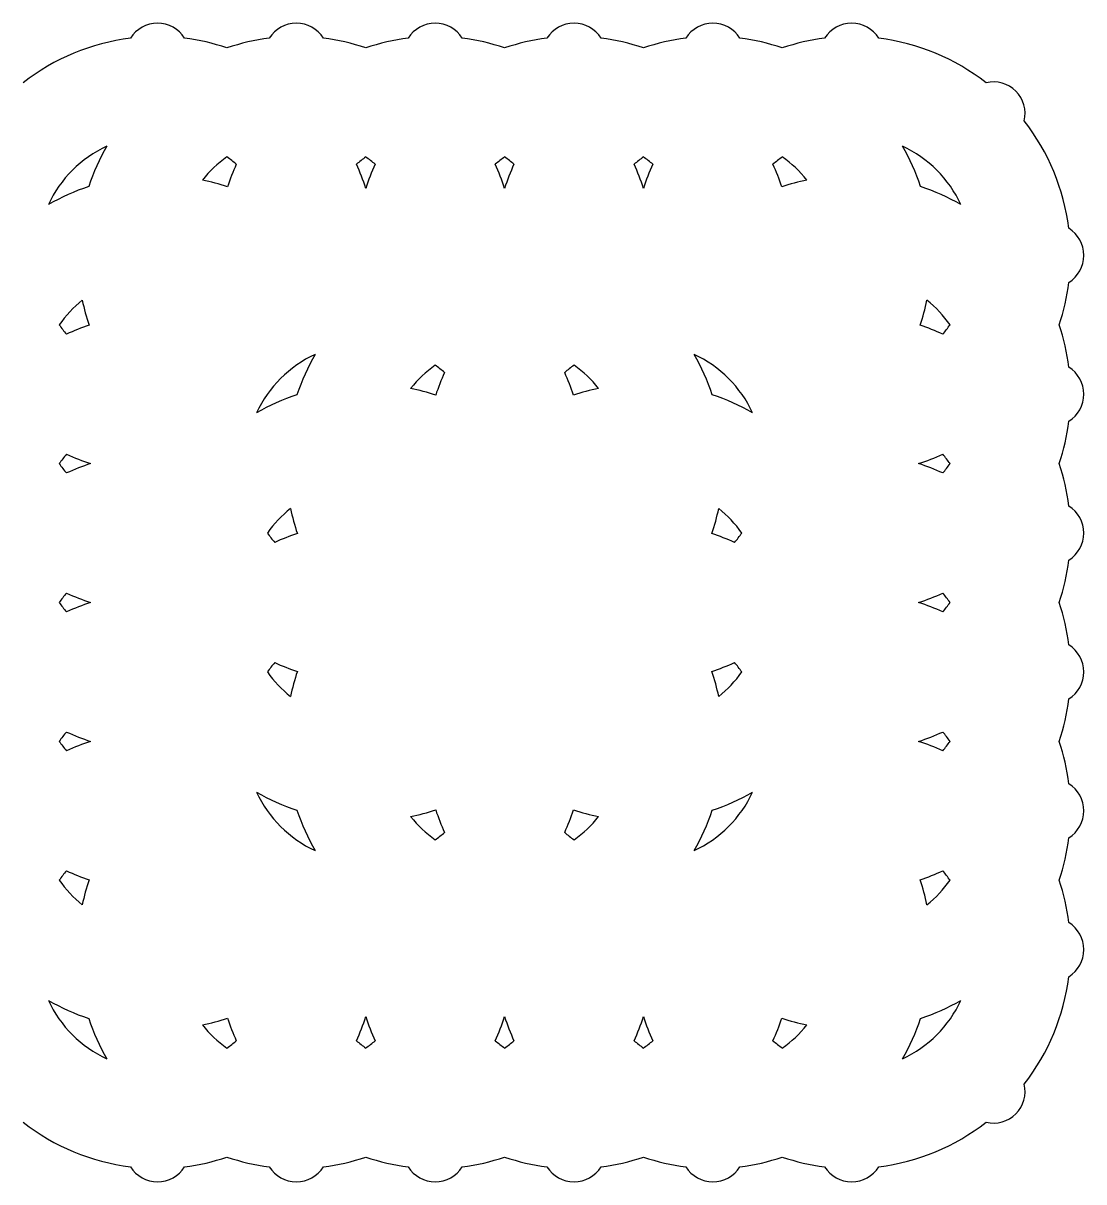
# Model space of a CAD drawing. Extents: x -292 to 350, y 432 to 626.
# Drawn here: x -38.8 to 133.8, y 435 to 623.5 of the extents above; entities that cross this region are included whole.
import ezdxf

# ---------------------------------------------------------------- set-up
doc = ezdxf.new("R2010")
doc.units = 0
doc.layers.get('0').update_dxf_attribs({"linetype": 'CONTINUOUS'})

msp = doc.modelspace()

# ---------------------------------------------------------------- linework, layer by layer
for centre, radius, start, end in [((-16.929418, 618.282873), 5.176594, 31.78809, 148.21191), ((5.656662, 618.282873), 5.176594, 31.78809, 148.21191), ((28.242742, 618.282873), 5.176594, 31.78809, 148.21191), ((50.828823, 618.282873), 5.176594, 31.78809, 148.21191), ((73.414903, 618.282873), 5.176594, 31.78809, 148.21191), ((96.000983, 618.282873), 5.176594, 31.78809, 148.21191), ((-16.929418, 585.696793), 35.58608, 97.102635, 127.897365), ((-16.929418, 585.696793), 35.58608, 71.497604, 82.897365), ((5.656662, 585.696793), 35.58608, 97.102635, 108.502396), ((5.656662, 585.696793), 35.58608, 71.497604, 82.897365), ((28.242742, 585.696793), 35.58608, 97.102635, 108.502396), ((28.242742, 585.696793), 35.58608, 71.497604, 82.897365), ((50.828823, 585.696793), 35.58608, 97.102635, 108.502396), ((50.828823, 585.696793), 35.58608, 71.497604, 82.897365), ((73.414903, 585.696793), 35.58608, 97.102635, 108.502396), ((73.414903, 585.696793), 35.58608, 71.497604, 82.897365), ((96.000983, 585.696793), 35.58608, 97.102635, 108.502396), ((96.000983, 585.696793), 35.58608, 52.102635, 82.897365), ((119.042821, 608.738631), 5.176594, 346.78809, 103.21191), ((96.000983, 585.696793), 35.58608, 7.102635, 37.897365), ((-16.929418, 585.696793), 19.58608, 114.908138, 155.091862), ((5.656662, 585.696793), 35.58608, 150.053482, 161.666247), ((96.000983, 585.696793), 19.58608, 24.908138, 65.091862), ((73.414903, 585.696793), 35.58608, 18.333753, 29.946518), ((5.656662, 585.696793), 19.58608, 125.210707, 141.309481), ((-16.929418, 585.696793), 19.58608, 49.133771, 54.789293), ((28.242742, 585.696793), 19.58608, 125.210707, 130.866229), ((5.656662, 585.696793), 19.58608, 49.133771, 54.789293), ((50.828823, 585.696793), 19.58608, 125.210707, 130.866229), ((28.242742, 585.696793), 19.58608, 49.133771, 54.789293), ((73.414903, 585.696793), 19.58608, 125.210707, 130.866229), ((50.828823, 585.696793), 19.58608, 49.133771, 54.789293), ((96.000983, 585.696793), 19.58608, 125.210707, 130.866229), ((73.414903, 585.696793), 19.58608, 38.690519, 54.789293), ((28.242742, 585.696793), 35.58608, 155.40361, 161.767711), ((-16.929418, 585.696793), 35.58608, 17.81807, 24.59639), ((50.828823, 585.696793), 35.58608, 155.40361, 162.18193), ((5.656662, 585.696793), 35.58608, 17.81807, 24.59639), ((73.414903, 585.696793), 35.58608, 155.40361, 162.18193), ((28.242742, 585.696793), 35.58608, 17.81807, 24.59639), ((96.000983, 585.696793), 35.58608, 155.40361, 162.18193), ((50.828823, 585.696793), 35.58608, 18.232289, 24.59639), ((-16.929418, 563.110713), 35.58608, 71.362391, 78.165015), ((96.000983, 563.110713), 35.58608, 101.834985, 108.637609), ((-16.929418, 563.110713), 35.58608, 108.333753, 119.946518), ((96.000983, 563.110713), 35.58608, 60.053482, 71.666247), ((128.587063, 585.696793), 5.176594, 301.78809, 58.21191), ((96.000983, 585.696793), 35.58608, 341.497604, 352.897365), ((-16.929418, 563.110713), 19.58608, 128.690519, 144.789293), ((5.656662, 585.696793), 35.58608, 191.834985, 198.637609), ((73.414903, 585.696793), 35.58608, 341.362391, 348.165015), ((96.000983, 563.110713), 19.58608, 35.210707, 51.309481), ((-16.929418, 585.696793), 19.58608, 215.210707, 220.866229), ((-16.929418, 540.524632), 35.58608, 108.232289, 114.59639), ((96.000983, 540.524632), 35.58608, 65.40361, 71.767711), ((96.000983, 585.696793), 19.58608, 319.133771, 324.789293), ((96.000983, 563.110713), 35.58608, 7.102635, 18.502396), ((16.949702, 551.817672), 19.58608, 114.908138, 155.091862), ((39.535782, 551.817672), 35.58608, 150.053482, 161.666247), ((39.535782, 551.817672), 35.58608, 18.333753, 29.946518), ((62.121863, 551.817672), 19.58608, 24.908138, 65.091862), ((39.535782, 551.817672), 19.58608, 125.210707, 141.309481), ((16.949702, 551.817672), 19.58608, 49.133771, 54.789293), ((62.121863, 551.817672), 19.58608, 125.210707, 130.866229), ((39.535782, 551.817672), 19.58608, 38.690519, 54.789293), ((128.587063, 563.110713), 5.176594, 301.78809, 58.21191), ((62.121863, 551.817672), 35.58608, 155.40361, 161.767711), ((16.949702, 551.817672), 35.58608, 18.232289, 24.59639), ((16.949702, 529.231592), 35.58608, 71.362391, 78.165015), ((62.121863, 529.231592), 35.58608, 101.834985, 108.637609), ((16.949702, 529.231592), 35.58608, 108.333753, 119.946518), ((62.121863, 529.231592), 35.58608, 60.053482, 71.666247), ((96.000983, 563.110713), 35.58608, 341.497604, 352.897365), ((-16.929418, 540.524632), 19.58608, 139.133771, 144.789293), ((-16.929418, 585.696793), 35.58608, 245.40361, 252.18193), ((96.000983, 585.696793), 35.58608, 287.81807, 294.59639), ((96.000983, 540.524632), 19.58608, 35.210707, 40.866229), ((-16.929418, 563.110713), 19.58608, 215.210707, 220.866229), ((-16.929418, 517.938552), 35.58608, 107.81807, 114.59639), ((96.000983, 517.938552), 35.58608, 65.40361, 72.18193), ((96.000983, 563.110713), 19.58608, 319.133771, 324.789293), ((96.000983, 540.524632), 35.58608, 7.102635, 18.502396), ((128.587063, 540.524632), 5.176594, 301.78809, 58.21191), ((16.949702, 529.231592), 19.58608, 128.690519, 144.789293), ((39.535782, 551.817672), 35.58608, 191.834985, 198.637609), ((39.535782, 551.817672), 35.58608, 341.362391, 348.165015), ((62.121863, 529.231592), 19.58608, 35.210707, 51.309481), ((16.949702, 551.817672), 19.58608, 215.210707, 220.866229), ((16.949702, 506.645512), 35.58608, 108.232289, 114.59639), ((62.121863, 506.645512), 35.58608, 65.40361, 71.767711), ((62.121863, 551.817672), 19.58608, 319.133771, 324.789293), ((96.000983, 540.524632), 35.58608, 341.497604, 352.897365), ((-16.929418, 517.938552), 19.58608, 139.133771, 144.789293), ((-16.929418, 563.110713), 35.58608, 245.40361, 252.18193), ((96.000983, 563.110713), 35.58608, 287.81807, 294.59639), ((96.000983, 517.938552), 19.58608, 35.210707, 40.866229), ((-16.929418, 540.524632), 19.58608, 215.210707, 220.866229), ((-16.929418, 495.352472), 35.58608, 107.81807, 114.59639), ((96.000983, 495.352472), 35.58608, 65.40361, 72.18193), ((96.000983, 540.524632), 19.58608, 319.133771, 324.789293), ((96.000983, 517.938552), 35.58608, 7.102635, 18.502396), ((128.587063, 517.938552), 5.176594, 301.78809, 58.21191), ((16.949702, 506.645512), 19.58608, 139.133771, 144.789293), ((16.949702, 551.817672), 35.58608, 245.40361, 251.767711), ((62.121863, 551.817672), 35.58608, 288.232289, 294.59639), ((62.121863, 506.645512), 19.58608, 35.210707, 40.866229), ((16.949702, 529.231592), 19.58608, 215.210707, 231.309481), ((39.535782, 506.645512), 35.58608, 161.362391, 168.165015), ((39.535782, 506.645512), 35.58608, 11.834985, 18.637609), ((62.121863, 529.231592), 19.58608, 308.690519, 324.789293), ((96.000983, 517.938552), 35.58608, 341.497604, 352.897365), ((-16.929418, 495.352472), 19.58608, 139.133771, 144.789293), ((-16.929418, 540.524632), 35.58608, 245.40361, 252.18193), ((96.000983, 540.524632), 35.58608, 287.81807, 294.59639), ((96.000983, 495.352472), 19.58608, 35.210707, 40.866229), ((-16.929418, 517.938552), 19.58608, 215.210707, 220.866229), ((-16.929418, 472.766392), 35.58608, 107.81807, 114.59639), ((96.000983, 472.766392), 35.58608, 65.40361, 72.18193), ((96.000983, 517.938552), 19.58608, 319.133771, 324.789293), ((96.000983, 495.352472), 35.58608, 7.102635, 18.502396), ((128.587063, 495.352472), 5.176594, 301.78809, 58.21191), ((16.949702, 506.645512), 19.58608, 204.908138, 245.091862), ((16.949702, 529.231592), 35.58608, 240.053482, 251.666247), ((62.121863, 506.645512), 19.58608, 294.908138, 335.091862), ((62.121863, 529.231592), 35.58608, 288.333753, 299.946518), ((39.535782, 506.645512), 35.58608, 198.333753, 209.946518), ((16.949702, 529.231592), 35.58608, 281.834985, 288.637609), ((39.535782, 506.645512), 19.58608, 218.690519, 234.789293), ((62.121863, 506.645512), 35.58608, 198.232289, 204.59639), ((16.949702, 506.645512), 35.58608, 335.40361, 341.767711), ((62.121863, 529.231592), 35.58608, 251.362391, 258.165015), ((39.535782, 506.645512), 19.58608, 305.210707, 321.309481), ((39.535782, 506.645512), 35.58608, 330.053482, 341.666247), ((16.949702, 506.645512), 19.58608, 305.210707, 310.866229), ((62.121863, 506.645512), 19.58608, 229.133771, 234.789293), ((96.000983, 495.352472), 35.58608, 341.497604, 352.897365), ((-16.929418, 472.766392), 19.58608, 139.133771, 144.789293), ((-16.929418, 517.938552), 35.58608, 245.40361, 251.767711), ((96.000983, 517.938552), 35.58608, 288.232289, 294.59639), ((96.000983, 472.766392), 19.58608, 35.210707, 40.866229), ((-16.929418, 495.352472), 19.58608, 215.210707, 231.309481), ((5.656662, 472.766392), 35.58608, 161.362391, 168.165015), ((73.414903, 472.766392), 35.58608, 11.834985, 18.637609), ((96.000983, 495.352472), 19.58608, 308.690519, 324.789293), ((96.000983, 472.766392), 35.58608, 7.102635, 18.502396), ((128.587063, 472.766392), 5.176594, 301.78809, 58.21191), ((96.000983, 472.766392), 35.58608, 322.102635, 352.897365), ((-16.929418, 472.766392), 19.58608, 204.908138, 245.091862), ((-16.929418, 495.352472), 35.58608, 240.053482, 251.666247), ((96.000983, 472.766392), 19.58608, 294.908138, 335.091862), ((96.000983, 495.352472), 35.58608, 288.333753, 299.946518), ((-16.929418, 472.766392), 35.58608, 335.40361, 342.18193), ((50.828823, 472.766392), 35.58608, 197.81807, 204.59639), ((5.656662, 472.766392), 35.58608, 335.40361, 342.18193), ((73.414903, 472.766392), 35.58608, 197.81807, 204.59639), ((28.242742, 472.766392), 35.58608, 335.40361, 342.18193), ((96.000983, 472.766392), 35.58608, 197.81807, 204.59639), ((5.656662, 472.766392), 35.58608, 198.333753, 209.946518), ((-16.929418, 495.352472), 35.58608, 281.834985, 288.637609), ((5.656662, 472.766392), 19.58608, 218.690519, 234.789293), ((28.242742, 472.766392), 35.58608, 198.232289, 204.59639), ((50.828823, 472.766392), 35.58608, 335.40361, 341.767711), ((96.000983, 495.352472), 35.58608, 251.362391, 258.165015), ((73.414903, 472.766392), 19.58608, 305.210707, 321.309481), ((73.414903, 472.766392), 35.58608, 330.053482, 341.666247), ((-16.929418, 472.766392), 19.58608, 305.210707, 310.866229), ((28.242742, 472.766392), 19.58608, 229.133771, 234.789293), ((5.656662, 472.766392), 19.58608, 305.210707, 310.866229), ((50.828823, 472.766392), 19.58608, 229.133771, 234.789293), ((28.242742, 472.766392), 19.58608, 305.210707, 310.866229), ((73.414903, 472.766392), 19.58608, 229.133771, 234.789293), ((50.828823, 472.766392), 19.58608, 305.210707, 310.866229), ((96.000983, 472.766392), 19.58608, 229.133771, 234.789293), ((119.042821, 449.724553), 5.176594, 256.78809, 13.21191), ((-16.929418, 472.766392), 35.58608, 232.102635, 262.897365), ((96.000983, 472.766392), 35.58608, 277.102635, 307.897365), ((-16.929418, 440.180311), 5.176594, 211.78809, 328.21191), ((-16.929418, 472.766392), 35.58608, 277.102635, 288.502396), ((5.656662, 472.766392), 35.58608, 251.497604, 262.897365), ((5.656662, 440.180311), 5.176594, 211.78809, 328.21191), ((5.656662, 472.766392), 35.58608, 277.102635, 288.502396), ((28.242742, 472.766392), 35.58608, 251.497604, 262.897365), ((28.242742, 440.180311), 5.176594, 211.78809, 328.21191), ((28.242742, 472.766392), 35.58608, 277.102635, 288.502396), ((50.828823, 472.766392), 35.58608, 251.497604, 262.897365), ((50.828823, 440.180311), 5.176594, 211.78809, 328.21191), ((50.828823, 472.766392), 35.58608, 277.102635, 288.502396), ((73.414903, 472.766392), 35.58608, 251.497604, 262.897365), ((73.414903, 440.180311), 5.176594, 211.78809, 328.21191), ((73.414903, 472.766392), 35.58608, 277.102635, 288.502396), ((96.000983, 472.766392), 35.58608, 251.497604, 262.897365), ((96.000983, 440.180311), 5.176594, 211.78809, 328.21191)]:
    msp.add_arc(centre, radius, start, end)

doc.saveas('drawing.dxf')
